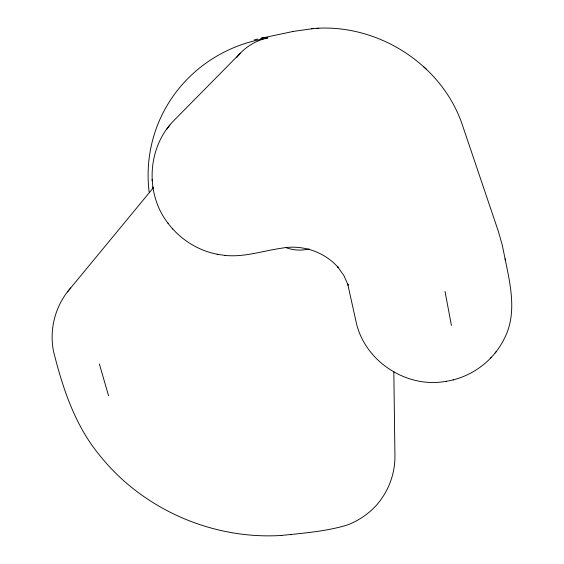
<?xml version="1.0" encoding="UTF-8"?>
<svg xmlns="http://www.w3.org/2000/svg" width="564" height="564" viewBox="0 0 564 564"><rect width="100%" height="100%" fill="white"/><g stroke="black" fill="none" stroke-linecap="round" stroke-linejoin="round"><path stroke-width="0.85" d="M240.384 53.15L173.677 120.759C147.239 147.683 144.814 193.6 168.072 223.266M153.316 187.805L67.426 291.912C54.567 308.586 49.371 330.758 53.538 351.407C62.738 388.208 74.998 425.538 99.581 455.204C142.509 509.243 212.508 539.783 281.288 535.455L281.718 535.426M446.258 381.299C470.672 377.513 492.753 361.602 503.849 339.493C517.174 314.839 510.751 286.427 505.436 260.575L505.111 258.749M169.919 125.032L166.507 129.565M67.426 291.912L70.669 287.993M490.476 358.274L491.463 357.153M495.1 352.902L496.186 351.654M254.279 39.889L257.501 39.085M293.118 31.45L260.772 38.324L264.876 37.471M453.174 379.847L453.548 379.769M293.16 31.415L313.33 28.588M309.079 248.985L306.527 249.457A37.421 35.934 16.2 0 1 285.504 247.448M281.288 535.455C302.868 533.241 324.801 531.485 345.725 525.535C356.511 521.841 366.332 515.517 374.362 507.445C387.524 493.86 395.04 475.135 394.941 456.227L393.827 371.683M446.413 381.271C406.313 388.913 363.576 360.727 355.799 320.472L347.593 283.509L348.157 285.215L343.871 275.528L337.66 266.744L338.478 267.787C324.744 251.897 302.424 244.304 281.824 248.167C262.796 250.846 243.852 257.586 224.416 255.337M311.398 28.729C375.758 22.243 441.647 63.351 462.381 124.968L498.442 231.642L502.32 245.298L505.436 260.575M290.545 534.707L291.024 534.679M316.834 28.376L318.759 28.285M167.614 222.681C179.592 238.995 197.767 250.635 217.69 254.322M217.126 254.251L225.135 255.429M423.585 66.658L426.257 69.16M172.401 228.554L172.76 229.012M99.356 363.977L108.584 395.759M445.017 291.376L451.426 325.428M152.09 179.437L152.252 180.882M152.922 186.973L153.07 188.32M236.676 57.422A55.575 54.595 47.7 0 1 267.971 37.837L259.496 39.642A145.716 141.127 20.3 0 0 149.143 192.028"/></g></svg>
